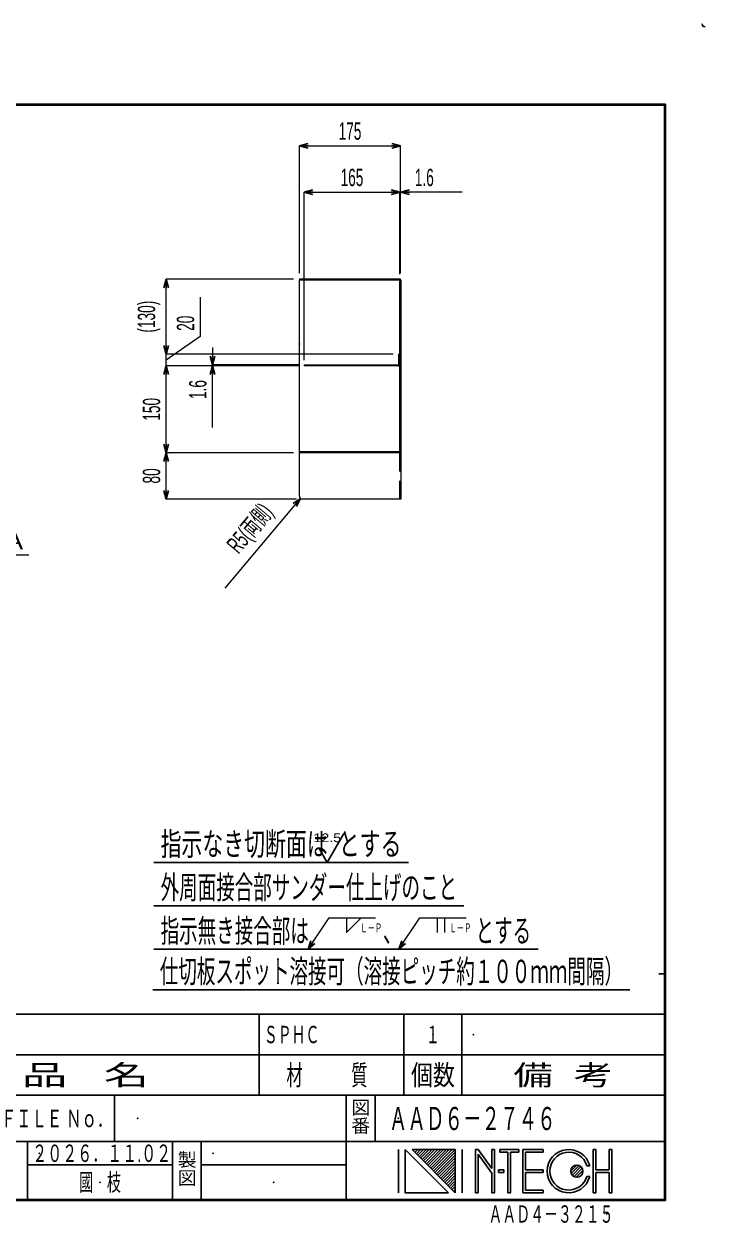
# Model space of a CAD drawing. Header units: millimetres. Extents: x -1485 to 1485, y -1050 to 1050.
# Drawn here: x 309 to 1485, y -1020 to 1050 of the extents above; entities that cross this region are included whole.
import ezdxf
from ezdxf.enums import TextEntityAlignment as Align

# ---------------------------------------------------------------- set-up
doc = ezdxf.new("R2010")
doc.units = ezdxf.units.MM
doc.header["$LTSCALE"] = 2.5
doc.header["$PDSIZE"] = 1
doc.linetypes.add('DASHED', pattern=[19.05, 12.7, -6.35])
for name, color, linetype in [('Layer0001', 7, 'Continuous'), ('Layer0012', 7, 'Continuous'), ('Layer0013', 7, 'Continuous'), ('Layer0014', 7, 'Continuous')]:
    doc.layers.add(name, color=color, linetype=linetype)
doc.styles.add('dcStyle0', font='ＭＳ Ｐゴシック', dxfattribs={"width": 0.6})
doc.styles.add('dcStyle1', font='@ＭＳ Ｐゴシック', dxfattribs={"width": 0.8})
doc.dimstyles.new('dc_Radial01', dxfattribs={"dimtxt": 30, "dimasz": 15.00113, "dimexe": 0, "dimexo": 10, "dimgap": 10, "dimtad": 3, "dimdec": 1, "dimdsep": 46, "dimtxsty": 'dcStyle0', "dimblk1": 'OPEN30', "dimblk2": 'OPEN30', "dimsah": 1, "dimcen": 0.09, "dimclrd": 4, "dimclre": 4, "dimclrt": 4, "dimadec": 0, "dimazin": 2, "dimtfac": 1, "dimtdec": 4, "dimtofl": 0, "dimtmove": 0, "dimatfit": 3, "dimfxl": 1, "dimarcsym": 1})
doc.dimstyles.new('dc_Rotated', dxfattribs={"dimtxt": 30, "dimasz": 15.00113, "dimexe": 0, "dimexo": 10, "dimgap": 10, "dimtad": 3, "dimdec": 1, "dimdsep": 46, "dimtxsty": 'dcStyle0', "dimblk1": 'OPEN30', "dimblk2": 'OPEN30', "dimsah": 1, "dimcen": 0.09, "dimclrd": 4, "dimclre": 4, "dimclrt": 4, "dimadec": 0, "dimazin": 2, "dimtfac": 1, "dimtdec": 4, "dimtmove": 0, "dimatfit": 3, "dimfxl": 1, "dimarcsym": 1})
doc.dimstyles.new('dc_Rotated_F4', dxfattribs={"dimtxt": 30, "dimasz": 15.00113, "dimexe": 0, "dimexo": 10, "dimgap": 10, "dimtad": 3, "dimdec": 1, "dimdsep": 46, "dimtxsty": 'dcStyle0', "dimblk1": 'OPEN30', "dimblk2": 'OPEN30', "dimsah": 1, "dimcen": 0.09, "dimclrd": 4, "dimclre": 4, "dimclrt": 4, "dimadec": 0, "dimazin": 2, "dimtfac": 1, "dimtdec": 4, "dimtmove": 1, "dimatfit": 3, "dimfxl": 1, "dimarcsym": 1})

# ---------------------------------------------------------------- blocks, each defined once
blk = doc.blocks.new('_Open30')
at = {"color": 0, "linetype": 'ByBlock', "lineweight": -2}
for p, q in [((-1, 0.267949), (0, 0)), ((0, 0), (-1, -0.267949)), ((0, 0), (-1, 0))]:
    blk.add_line(p, q, dxfattribs=at)
blk = doc.blocks.new('DC_GROUP_AAD6-2746_18')
at = {"layer": 'Layer0013', "color": 4, "linetype": 'Continuous', "lineweight": 13}
for p, q in [((62.4, 355.6), (225.1, 133.1)), ((225.1, 133.1), (317.1, 133.1))]:
    blk.add_line(p, q, dxfattribs=at)
at = {"layer": 'Layer0013', "color": 4, "xscale": 15.00115266964712, "yscale": 15.00081580252128, "rotation": 126.1925548073526}
blk.add_blockref('_Open30', (62.4, 355.6), dxfattribs=at)
at = {"layer": 'Layer0013', "color": 4, "style": 'dcStyle0', "width": 1.010573}
blk.add_text('6-A', height=30, dxfattribs=at).set_placement((235.1, 143.1), (307.1, 143.1), align=Align.FIT)
blk = doc.blocks.new('DC_GROUP_AAD6-2746_23')
at = {"layer": 'Layer0013', "color": 4, "linetype": 'Continuous', "lineweight": 13}
for p, q in [((799.4, -547.8), (835.9, -493.6)), ((835.9, -493.6), (915.9, -493.6)), ((865.9, -493.6), (865.9, -518.6)), ((865.9, -493.6), (890.9, -493.6)), ((865.9, -518.6), (890.9, -493.6))]:
    blk.add_line(p, q, dxfattribs=at)
at = {"layer": 'Layer0013', "color": 4, "xscale": 15.00115266964712, "yscale": 15.00081580252128, "rotation": 236.0825694630274}
blk.add_blockref('_Open30', (799.4, -547.8), dxfattribs=at)
blk = doc.blocks.new('DC_GROUP_AAD6-2746_24')
at = {"layer": 'Layer0013', "color": 4, "linetype": 'Continuous', "lineweight": 13}
for p, q in [((956.1, -547.8), (992.6, -493.6)), ((992.6, -493.6), (1072.6, -493.6)), ((1022.6, -493.6), (1022.6, -518.6)), ((1035.1, -493.6), (1035.1, -518.6))]:
    blk.add_line(p, q, dxfattribs=at)
at = {"layer": 'Layer0013', "color": 4, "xscale": 15.00115266964712, "yscale": 15.00081580252128, "rotation": 236.0825694630294}
blk.add_blockref('_Open30', (956.1, -547.8), dxfattribs=at)
blk = doc.blocks.new('DC_GROUP_AAD6-2746_27')
at = {"layer": 'Layer0013', "color": 4, "linetype": 'Continuous', "lineweight": 25}
for p, q in [((832.5, -397.8), (861.3, -347.8)), ((818, -372.8), (832.5, -397.8))]:
    blk.add_line(p, q, dxfattribs=at)
at = {"layer": 'Layer0013', "color": 4, "style": 'dcStyle0', "width": 1.291922}
blk.add_text('12.5', height=15, dxfattribs=at).set_placement((808.5, -362.8), (856.5, -362.8), align=Align.FIT)
blk = doc.blocks.new('DC_GROUP_AAD6-2746_28')
at = {"layer": 'Layer0013', "color": 4, "linetype": 'Continuous', "lineweight": 25}
blk.add_line((532.7, -547.8), (1196.7, -547.8), dxfattribs=at)
at = {"layer": 'Layer0013', "color": 4, "style": 'dcStyle0', "width": 0.670215}
blk.add_text('指示無き接合部は\u3000\u3000\u3000\u3000、\u3000\u3000\u3000\u3000とする', height=40, dxfattribs=at).set_placement((544.7, -535.8), (1184.7, -535.8), align=Align.FIT)
blk = doc.blocks.new('DC_GROUP_AAD6-2746_29')
at = {"layer": 'Layer0013', "color": 4, "linetype": 'Continuous', "lineweight": 25}
blk.add_line((532.7, -472.8), (1068.7, -472.8), dxfattribs=at)
at = {"layer": 'Layer0013', "color": 4, "style": 'dcStyle0', "width": 0.575583}
blk.add_text('外周面接合部サンダー仕上げのこと', height=40, dxfattribs=at).set_placement((544.7, -460.8), (1056.7, -460.8), align=Align.FIT)
blk = doc.blocks.new('DC_GROUP_AAD6-2746_30')
at = {"layer": 'Layer0013', "color": 4, "linetype": 'Continuous', "lineweight": 25}
blk.add_line((532.7, -397.8), (972.7, -397.8), dxfattribs=at)
at = {"layer": 'Layer0013', "color": 4, "style": 'dcStyle0', "width": 0.653268}
blk.add_text('指示なき切断面は  とする', height=40, dxfattribs=at).set_placement((544.7, -385.8), (960.7, -385.8), align=Align.FIT)
blk = doc.blocks.new('DC_GROUP_AAD6-2746_31')
at = {"layer": 'Layer0013', "color": 4, "linetype": 'Continuous', "lineweight": 25}
blk.add_line((531.3, -617.9), (1355.3, -617.9), dxfattribs=at)
at = {"layer": 'Layer0013', "color": 4, "style": 'dcStyle0', "width": 0.634461}
blk.add_text('仕切板スポット溶接可（溶接ピッチ約１００ｍｍ間隔）', height=40, dxfattribs=at).set_placement((543.3, -605.9), (1343.3, -605.9), align=Align.FIT)
blk = doc.blocks.new('DC_GROUP_AAD6-2746_15')
at = {"color": 3, "linetype": 'Continuous', "lineweight": 18}
for p, q in [((959.3, 609.6), (784.3, 609.6)), ((784.3, 609.6), (784.3, 608)), ((784.3, 608), (959.3, 608)), ((959.3, 608), (959.3, 609.6))]:
    blk.add_line(p, q, dxfattribs=at)
blk = doc.blocks.new('DC_GROUP_AAD6-2746_25')
at = {"color": 4, "style": 'dcStyle0', "width": 0.71291}
blk.add_text('Ｌ－Ｐ', height=15.62, dxfattribs=at).set_placement((889.5, -518.7), (927.4, -518.7), align=Align.FIT)
blk = doc.blocks.new('DC_GROUP_AAD6-2746_26')
at = {"color": 4, "style": 'dcStyle0', "width": 0.71291}
blk.add_text('Ｌ－Ｐ', height=15.62, dxfattribs=at).set_placement((1043.6, -518.7), (1081.5, -518.7), align=Align.FIT)
blk = doc.blocks.new('*D22')
at = {"layer": 'Layer0012', "color": 4, "linetype": 'Continuous', "lineweight": 13}
for p, q in [((554.3, 229.6), (554.3, 309.6)), ((774.3, 309.6), (554.3, 309.6)), ((779.3, 229.6), (554.3, 229.6))]:
    blk.add_line(p, q, dxfattribs=at)
at = {"layer": 'Layer0012', "color": 4, "xscale": 15.00115266964712, "yscale": 15.00081580252128}
for p, rotation in [((554.3, 309.6), 90), ((554.3, 229.6), 270)]:
    blk.add_blockref('_Open30', p, dxfattribs=dict(at, rotation=rotation))
at = {"layer": 'Layer0012', "color": 4, "insert": (544.3, 269.6), "char_height": 30, "attachment_point": 8, "rotation": 90, "style": 'dcStyle0'}
blk.add_mtext('\\T1.00;80', dxfattribs=at)
blk = doc.blocks.new('*D23')
at = {"layer": 'Layer0012', "color": 4, "linetype": 'Continuous', "lineweight": 13}
for p, q in [((554.3, 309.6), (554.3, 459.6)), ((782.7, 459.6), (554.3, 459.6)), ((774.3, 309.6), (554.3, 309.6))]:
    blk.add_line(p, q, dxfattribs=at)
at = {"layer": 'Layer0012', "color": 4, "xscale": 15.00115266964712, "yscale": 15.00081580252128}
for p, rotation in [((554.3, 459.6), 90), ((554.3, 309.6), 270)]:
    blk.add_blockref('_Open30', p, dxfattribs=dict(at, rotation=rotation))
at = {"layer": 'Layer0012', "color": 4, "insert": (544.3, 384.6), "char_height": 30, "attachment_point": 8, "rotation": 90, "style": 'dcStyle0'}
blk.add_mtext('\\T1.00;150', dxfattribs=at)
blk = doc.blocks.new('*D24')
at = {"layer": 'Layer0012', "color": 4, "linetype": 'Continuous', "lineweight": 13}
for p, q in [((613.1, 578.1), (613.1, 510.1)), ((613.1, 510.1), (554.3, 469.6)), ((554.3, 459.6), (554.3, 479.6)), ((946.1, 479.6), (554.3, 479.6)), ((782.7, 459.6), (554.3, 459.6))]:
    blk.add_line(p, q, dxfattribs=at)
at = {"layer": 'Layer0012', "color": 4, "insert": (603.1, 520.1), "char_height": 30, "attachment_point": 7, "rotation": 90, "style": 'dcStyle0'}
blk.add_mtext('\\T1.00;20', dxfattribs=at)
blk = doc.blocks.new('*D25')
at = {"layer": 'Layer0012', "color": 4, "linetype": 'Continuous', "lineweight": 13}
for p, q in [((554.3, 479.6), (554.3, 609.6)), ((774.3, 609.6), (554.3, 609.6)), ((946.1, 479.6), (554.3, 479.6))]:
    blk.add_line(p, q, dxfattribs=at)
at = {"layer": 'Layer0012', "color": 4, "xscale": 15.00115266964712, "yscale": 15.00081580252128}
for p, rotation in [((554.3, 609.6), 90), ((554.3, 479.6), 270)]:
    blk.add_blockref('_Open30', p, dxfattribs=dict(at, rotation=rotation))
at = {"layer": 'Layer0012', "color": 4, "insert": (544.3, 544.6), "char_height": 30, "attachment_point": 8, "rotation": 90, "style": 'dcStyle0'}
blk.add_mtext('\\T1.00;(130)', dxfattribs=at)
blk = doc.blocks.new('DC_IMAGEDIMGROUP_1')
at = {"layer": 'Layer0012', "color": 4, "linetype": 'Continuous', "lineweight": 13}
for p, q in [((634.3, 491.2), (634.3, 461.2)), ((782.7, 461.2), (634.3, 461.2)), ((634.3, 459.6), (634.3, 461.2)), ((782.7, 459.6), (634.3, 459.6)), ((634.3, 353.1), (634.3, 459.6))]:
    blk.add_line(p, q, dxfattribs=at)
at = {"layer": 'Layer0012', "color": 4, "xscale": 15.00115266964712, "yscale": 15.00081580252128}
for p, rotation in [((634.3, 461.2), 270), ((634.3, 459.6), 90)]:
    blk.add_blockref('_Open30', p, dxfattribs=dict(at, rotation=rotation))
at = {"layer": 'Layer0012', "color": 4, "insert": (624.3, 435.1), "char_height": 30, "attachment_point": 9, "rotation": 90, "style": 'dcStyle0'}
blk.add_mtext('\\T1.00;1.6', dxfattribs=at)
blk = doc.blocks.new('*D27')
at = {"layer": 'Layer0012', "color": 4, "linetype": 'Continuous', "lineweight": 13}
for p, q in [((792.7, 759.6), (957.7, 759.6)), ((792.7, 469.6), (792.7, 759.6)), ((957.7, 618), (957.7, 759.6))]:
    blk.add_line(p, q, dxfattribs=at)
at = {"layer": 'Layer0012', "color": 4, "xscale": 15.00115266964712, "yscale": 15.00081580252128}
for p, rotation in [((792.7, 759.6), 180), ((957.7, 759.6), 360)]:
    blk.add_blockref('_Open30', p, dxfattribs=dict(at, rotation=rotation))
at = {"layer": 'Layer0012', "color": 4, "insert": (875.2, 769.6), "char_height": 30, "attachment_point": 8, "style": 'dcStyle0'}
blk.add_mtext('\\T1.00;165', dxfattribs=at)
blk = doc.blocks.new('*D28')
at = {"layer": 'Layer0012', "color": 4, "linetype": 'Continuous', "lineweight": 13}
for p, q in [((957.7, 759.6), (959.3, 759.6)), ((957.7, 618), (957.7, 759.6)), ((959.3, 619.6), (959.3, 759.6)), ((1065.8, 759.6), (959.3, 759.6))]:
    blk.add_line(p, q, dxfattribs=at)
at = {"layer": 'Layer0012', "color": 4, "xscale": 15.00115266964712, "yscale": 15.00081580252128, "rotation": 180}
blk.add_blockref('_Open30', (959.3, 759.6), dxfattribs=at)
at = {"layer": 'Layer0012', "color": 4, "insert": (983.8, 769.6), "char_height": 30, "attachment_point": 7, "style": 'dcStyle0'}
blk.add_mtext('\\T1.00;1.6', dxfattribs=at)
blk = doc.blocks.new('*D29')
at = {"layer": 'Layer0012', "color": 4, "linetype": 'Continuous', "lineweight": 13}
for p, q in [((784.3, 839.6), (959.3, 839.6)), ((784.3, 619.6), (784.3, 839.6)), ((959.3, 619.6), (959.3, 839.6))]:
    blk.add_line(p, q, dxfattribs=at)
at = {"layer": 'Layer0012', "color": 4, "xscale": 15.00115266964712, "yscale": 15.00081580252128}
for p, rotation in [((784.3, 839.6), 180), ((959.3, 839.6), 360)]:
    blk.add_blockref('_Open30', p, dxfattribs=dict(at, rotation=rotation))
at = {"layer": 'Layer0012', "color": 4, "insert": (871.8, 849.6), "char_height": 30, "attachment_point": 8, "style": 'dcStyle0'}
blk.add_mtext('\\T1.00;175', dxfattribs=at)
blk = doc.blocks.new('*D41')
at = {"layer": 'Layer0012', "color": 4, "linetype": 'Continuous', "lineweight": 13}
blk.add_line((656.1, 75.8), (786.1, 230.7), dxfattribs=at)
at = {"layer": 'Layer0012', "color": 4, "xscale": 15.00115266964712, "yscale": 15.00081580252128, "rotation": 49.97877574651815}
blk.add_blockref('_Open30', (786.1, 230.7), dxfattribs=at)
at = {"layer": 'Layer0012', "color": 4, "insert": (747.4, 200.2), "char_height": 30, "attachment_point": 9, "rotation": 49.9788, "style": 'dcStyle0'}
blk.add_mtext('\\T1.00;R5(両側)', dxfattribs=at)

msp = doc.modelspace()

# ---------------------------------------------------------------- linework, layer by layer
at = {"color": 3, "linetype": 'Continuous', "lineweight": 18}
for p, q in [((784.35, 607.97), (959.35, 607.97)), ((959.35, 607.97), (959.35, 496.37)), ((784.35, 234.57), (784.35, 311.17))]:
    msp.add_line(p, q, dxfattribs=at)
at = {"color": 5, "linetype": 'Continuous', "lineweight": 13}
msp.add_line((784.35, 311.17), (784.35, 607.97), dxfattribs=at)
at = {"color": 3, "linetype": 'Continuous', "lineweight": 18}
msp.add_arc((789.35, 234.57), 5, 180, 270, dxfattribs=at)
at = {"layer": 'Layer0001', "color": 3, "linetype": 'Continuous', "lineweight": 18}
for p, q in [((957.75, 311.17), (957.75, 607.97)), ((784.35, 497.97), (784.35, 496.37)), ((957.75, 479.57), (956.15, 479.57)), ((956.15, 463.17), (956.15, 479.57)), ((957.75, 479.57), (957.75, 463.17)), ((959.35, 496.37), (959.35, 229.57)), ((792.75, 461.17), (792.75, 459.57)), ((792.75, 461.17), (954.15, 461.17)), ((954.15, 459.57), (792.75, 459.57)), ((959.35, 311.17), (784.35, 311.17)), ((959.35, 309.57), (784.35, 309.57)), ((959.35, 229.57), (789.35, 229.57))]:
    msp.add_line(p, q, dxfattribs=at)
at = {"layer": 'Layer0001', "color": 3, "linetype": 'DASHED', "lineweight": 18}
msp.add_line((957.75, 229.57), (957.75, 311.17), dxfattribs=at)
at = {"layer": 'Layer0001', "color": 3, "linetype": 'Continuous', "lineweight": 18}
for radius in [3.6, 2]:
    msp.add_arc((954.15, 463.17), radius, 270, 0, dxfattribs=at)
at = {"layer": 'Layer0014', "color": 3, "linetype": 'Continuous', "lineweight": 25}
for p, q in [((1416.5, 911.5), (-1416.5, 911.5)), ((1416.5, -981.5), (1416.5, 911.5)), ((-1415, 910), (1415, 910)), ((1415, 910), (1415, -980)), ((1415, -590), (1405, -590)), ((1415, -660), (-1415, -660)), ((715, -660), (715, -800)), ((965, -800), (965, -660)), ((1065, -660), (1065, -800)), ((15, -730), (1415, -730)), ((15, -800), (1415, -800)), ((865, -880), (865, -800)), ((15, -880), (1415, -880)), ((565, -880), (565, -980)), ((865, -980), (865, -880)), ((955.63, -893.56), (955.63, -968.22)), ((967.29, -893.56), (967.29, -968.22)), ((1041.96, -968.22), (967.29, -893.56)), ((978.96, -893.56), (1053.63, -968.22)), ((1053.63, -893.56), (978.96, -893.56)), ((988.86, -893.56), (983.91, -898.51)), ((993.81, -893.56), (986.38, -900.98)), ((998.76, -893.56), (988.86, -903.46)), ((1003.71, -893.56), (991.33, -905.93)), ((1008.66, -893.56), (993.81, -908.41)), ((1013.61, -893.56), (996.28, -910.88)), ((1018.56, -893.56), (998.76, -913.36)), ((1023.51, -893.56), (1001.23, -915.83)), ((1028.46, -893.56), (1003.71, -918.31)), ((1033.41, -893.56), (1006.18, -920.78)), ((1038.36, -893.56), (1008.66, -923.25)), ((1043.31, -893.56), (1011.13, -925.73)), ((1048.26, -893.56), (1013.61, -928.2)), ((1053.21, -893.56), (1016.08, -930.68)), ((1053.63, -898.09), (1018.56, -933.15)), ((1053.63, -903.04), (1021.03, -935.63)), ((1053.63, -907.99), (1023.51, -938.1)), ((1053.63, -968.22), (1053.63, -893.56)), ((1065.29, -893.56), (1065.29, -968.22)), ((1088.63, -893.56), (1088.63, -968.22)), ((1088.63, -893.56), (1093.29, -893.56)), ((1116.63, -926.22), (1093.29, -893.56)), ((1093.29, -901.59), (1116.63, -934.25)), ((1093.29, -901.59), (1093.29, -968.22)), ((1116.63, -893.56), (1121.29, -893.56)), ((1116.63, -926.22), (1116.63, -893.56)), ((1121.29, -893.56), (1121.29, -968.22)), ((1130.63, -893.56), (1163.29, -893.56)), ((1130.63, -898.22), (1130.63, -893.56)), ((1144.63, -898.22), (1130.63, -898.22)), ((1144.63, -968.22), (1144.63, -898.22)), ((1163.29, -898.22), (1149.29, -898.22)), ((1149.29, -898.22), (1149.29, -968.22)), ((1163.29, -893.56), (1163.29, -898.22)), ((1170.29, -893.56), (1205.29, -893.56)), ((1170.29, -968.22), (1170.29, -893.56)), ((1205.29, -898.22), (1174.96, -898.22)), ((1174.96, -898.22), (1174.96, -928.56)), ((1205.29, -893.56), (1205.29, -898.22)), ((1291.63, -893.56), (1291.63, -968.22)), ((1291.63, -893.56), (1296.29, -893.56)), ((1296.29, -893.56), (1296.29, -928.56)), ((1324.29, -893.56), (1319.63, -893.56)), ((1319.63, -893.56), (1319.63, -928.56)), ((1324.29, -968.22), (1324.29, -893.56)), ((1053.63, -912.93), (1025.98, -940.58)), ((1053.63, -917.88), (1028.46, -943.05)), ((1053.63, -922.83), (1030.93, -945.53)), ((1053.63, -927.78), (1033.41, -948)), ((1128.29, -928.56), (1137.63, -928.56)), ((1128.29, -933.22), (1128.29, -928.56)), ((1137.63, -928.56), (1137.63, -933.22)), ((1174.96, -928.56), (1205.29, -928.56)), ((1205.29, -928.56), (1205.29, -933.22)), ((1263.63, -920.39), (1253.13, -930.89)), ((1267.74, -921.23), (1253.97, -935)), ((1270.75, -923.17), (1255.91, -938.01)), ((1272.9, -925.97), (1258.7, -940.16)), ((1274.06, -929.75), (1262.49, -941.33)), ((1280.93, -921.56), (1285.77, -921.56)), ((1296.29, -928.56), (1319.63, -928.56)), ((1053.63, -932.73), (1035.88, -950.48)), ((1053.63, -937.68), (1038.36, -952.95)), ((1053.63, -942.63), (1040.83, -955.43)), ((1053.63, -947.58), (1043.31, -957.9)), ((1116.63, -934.25), (1116.63, -968.22)), ((1137.63, -933.22), (1128.29, -933.22)), ((1205.29, -933.22), (1174.96, -933.22)), ((1174.96, -933.22), (1174.96, -963.56)), ((1272.84, -935.92), (1268.66, -940.1)), ((1280.93, -940.22), (1285.77, -940.22)), ((1296.29, -933.22), (1319.63, -933.22)), ((1296.29, -933.22), (1296.29, -968.22)), ((1319.63, -933.22), (1319.63, -968.22)), ((967.29, -968.22), (1041.96, -968.22)), ((1053.63, -952.53), (1045.78, -960.38)), ((1053.63, -957.48), (1048.26, -962.85)), ((1053.63, -962.43), (1050.73, -965.33)), ((1053.63, -967.38), (1053.21, -967.8)), ((1093.29, -968.22), (1088.63, -968.22)), ((1121.29, -968.22), (1116.63, -968.22)), ((1149.29, -968.22), (1144.63, -968.22)), ((1205.29, -968.22), (1170.29, -968.22)), ((1174.96, -963.56), (1205.29, -963.56)), ((1205.29, -963.56), (1205.29, -968.22)), ((1291.63, -968.22), (1296.29, -968.22)), ((1319.63, -968.22), (1324.29, -968.22)), ((-1416.5, -981.5), (1416.5, -981.5)), ((1415, -980), (-1415, -980))]:
    msp.add_line(p, q, dxfattribs=at)
at = {"layer": 'Layer0014', "color": 4, "linetype": 'Continuous', "lineweight": 25}
for p, q in [((465, -800), (465, -880)), ((915, -800), (915, -880)), ((315, -880), (315, -980)), ((615, -880), (615, -980)), ((315, -920), (565, -920)), ((615, -920), (865, -920))]:
    msp.add_line(p, q, dxfattribs=at)
at = {"layer": 'Layer0014', "color": 3, "linetype": 'Continuous', "lineweight": 25}
msp.add_circle((1263.63, -930.89), 10.5, dxfattribs=at)
at = {"layer": 'Layer0014', "color": 5, "linetype": 'Continuous', "lineweight": 25}
msp.add_arc((1485, 1050), 5, 180, 270, dxfattribs=at)
at = {"layer": 'Layer0014', "color": 3, "linetype": 'Continuous', "lineweight": 25}
for radius, start, end in [(37.33, 14.47751, 345.52249), (32.67, 16.60155, 343.39845)]:
    msp.add_arc((1249.63, -930.89), radius, start, end, dxfattribs=at)
at = {"layer": 'Layer0014', "color": 5, "linetype": 'Continuous'}
for p in [(735, -695), (1015, -695), (1085, -695), (505, -840), (955, -840), (335, -900), (635, -900), (440, -950), (740, -950), (1315, -1005)]:
    msp.add_point(p, dxfattribs=at)

# ---------------------------------------------------------------- block references
at = {"linetype": 'Continuous'}
for name in ['DC_GROUP_AAD6-2746_15', 'DC_GROUP_AAD6-2746_25', 'DC_GROUP_AAD6-2746_26']:
    msp.add_blockref(name, (0, 0), dxfattribs=at)
at = {"layer": 'Layer0012', "linetype": 'Continuous'}
msp.add_blockref('DC_IMAGEDIMGROUP_1', (0, 0), dxfattribs=at)
at = {"layer": 'Layer0013', "linetype": 'Continuous'}
for name in ['DC_GROUP_AAD6-2746_18', 'DC_GROUP_AAD6-2746_30', 'DC_GROUP_AAD6-2746_27', 'DC_GROUP_AAD6-2746_29', 'DC_GROUP_AAD6-2746_28', 'DC_GROUP_AAD6-2746_23', 'DC_GROUP_AAD6-2746_24', 'DC_GROUP_AAD6-2746_31']:
    msp.add_blockref(name, (0, 0), dxfattribs=at)

# ---------------------------------------------------------------- texts
at = {"layer": 'Layer0013', "color": 4, "style": 'dcStyle0'}
for s, height, width, p, p2 in [('ＳＰＨＣ', 30, 0.742009, (723, -710), (819, -710)), ('１', 30, 0.804527, (1003, -710), (1027, -710)), ('ＡＡＤ６－２７４６', 40, 0.749406, (939, -860), (1227, -860)), ('２０２６．１１.０２', 30, 0.868013, (323, -915), (563, -915)), ('國\u3000枝', 30, 0.619282, (404, -965), (476, -965)), ('ＡＡＤ４－３２１５', 30, 0.749406, (1111, -1020), (1327, -1020))]:
    msp.add_text(s, height=height, dxfattribs=dict(at, width=width)).set_placement(p, p2, align=Align.FIT)
at = {"layer": 'Layer0014', "color": 2, "style": 'dcStyle0'}
for s, height, width, p, p2 in [('品   名', 35, 1.482973, (305, -782.5), (525, -782.5)), ('材\u3000\u3000\u3000質', 35, 0.688684, (762, -782.5), (902, -782.5)), ('個数', 35, 0.746429, (977, -782.5), (1053, -782.5)), ('備  考', 35, 1.294793, (1154, -782.5), (1326, -782.5)), ('ＦＩＬＥ Ｎｏ．', 30, 0.958586, (269, -855), (461, -855))]:
    msp.add_text(s, height=height, dxfattribs=dict(at, width=width)).set_placement(p, p2, align=Align.FIT)
at = {"layer": 'Layer0014', "color": 2, "style": 'dcStyle1', "width": 0.9625}
for s, p in [('図番', (878, -805)), ('製図', (578, -895))]:
    msp.add_text(s, height=24, rotation=270, dxfattribs=at).set_placement(p)

# ---------------------------------------------------------------- dimensions: what is measured, and where the dimension line sits
at = {"layer": 'Layer0012', "linetype": 'Continuous', "lineweight": 13}
for base, p1, p2, picture, middle in [((959.35, 839.57), (784.35, 609.57), (959.35, 609.57), '*D29', (871.85, 839.57)), ((957.75, 759.57), (792.75, 459.57), (957.75, 607.97), '*D27', (875.25, 759.57)), ((959.35, 759.57), (957.75, 607.97), (959.35, 609.57), '*D28', (1019.84, 759.57))]:
    dim = msp.add_linear_dim(base=base, p1=p1, p2=p2, dimstyle='dc_Rotated', override={"dimtxt": 30, "dimasz": 15.00113, "dimexe": 0, "dimexo": 10, "dimgap": 10, "dimtad": 3, "dimtih": 0, "dimtoh": 0, "dimdec": 1, "dimlfac": 1, "dimzin": 8, "dimtxsty": 'dcStyle0', "dimblk1": 'Open30', "dimblk2": 'Open30', "dimsah": 1, "dimclrd": 4, "dimclre": 4, "dimclrt": 4, "dimazin": 2, "dimtofl": 1, "dimtolj": 0, "dimtzin": 8, "dimarcsym": 1}, dxfattribs=at)
    dim.commit()
    dim.dimension.update_dxf_attribs({"geometry": picture, "text_midpoint": middle, "dimtype": 160})
dim = msp.add_linear_dim(base=(554.35, 609.57), p1=(956.15, 479.57), p2=(784.35, 609.57), angle=90, text='(<>)', dimstyle='dc_Rotated', override={"dimtxt": 30, "dimasz": 15.00113, "dimexe": 0, "dimexo": 10, "dimgap": 10, "dimtad": 3, "dimtih": 0, "dimtoh": 0, "dimdec": 1, "dimlfac": 1, "dimzin": 8, "dimtxsty": 'dcStyle0', "dimblk1": 'Open30', "dimblk2": 'Open30', "dimsah": 1, "dimclrd": 4, "dimclre": 4, "dimclrt": 4, "dimazin": 2, "dimtofl": 1, "dimtolj": 0, "dimtzin": 8, "dimarcsym": 1}, dxfattribs=at)
dim.commit()
dim.dimension.update_dxf_attribs({"geometry": '*D25', "text_midpoint": (554.35, 544.57), "dimtype": 160})
for base, p1, p2, dimstyle, override, picture, middle in [((554.35, 479.57), (792.75, 459.57), (956.15, 479.57), 'dc_Rotated_F4', {"dimtxt": 30, "dimasz": 15.00113, "dimexe": 0, "dimexo": 10, "dimgap": 10, "dimtad": 3, "dimtih": 0, "dimtoh": 0, "dimdec": 1, "dimlfac": 1, "dimzin": 8, "dimtxsty": 'dcStyle0', "dimblk1": 'Open30', "dimblk2": 'Open30', "dimsah": 1, "dimclrd": 4, "dimclre": 4, "dimclrt": 4, "dimazin": 2, "dimtofl": 1, "dimtmove": 1, "dimtolj": 0, "dimtzin": 8, "dimarcsym": 1}, '*D24', (613.15, 544.1)), ((554.35, 459.57), (784.35, 309.57), (792.75, 459.57), 'dc_Rotated', {"dimtxt": 30, "dimasz": 15.00113, "dimexe": 0, "dimexo": 10, "dimgap": 10, "dimtad": 3, "dimtih": 0, "dimtoh": 0, "dimdec": 1, "dimlfac": 1, "dimzin": 8, "dimtxsty": 'dcStyle0', "dimblk1": 'Open30', "dimblk2": 'Open30', "dimsah": 1, "dimclrd": 4, "dimclre": 4, "dimclrt": 4, "dimazin": 2, "dimtofl": 1, "dimtolj": 0, "dimtzin": 8, "dimarcsym": 1}, '*D23', (554.35, 384.57)), ((554.35, 309.57), (789.35, 229.57), (784.35, 309.57), 'dc_Rotated', {"dimtxt": 30, "dimasz": 15.00113, "dimexe": 0, "dimexo": 10, "dimgap": 10, "dimtad": 3, "dimtih": 0, "dimtoh": 0, "dimdec": 1, "dimlfac": 1, "dimzin": 8, "dimtxsty": 'dcStyle0', "dimblk1": 'Open30', "dimblk2": 'Open30', "dimsah": 1, "dimclrd": 4, "dimclre": 4, "dimclrt": 4, "dimazin": 2, "dimtofl": 1, "dimtolj": 0, "dimtzin": 8, "dimarcsym": 1}, '*D22', (554.35, 269.57))]:
    dim = msp.add_linear_dim(base=base, p1=p1, p2=p2, angle=90, dimstyle=dimstyle, override=override, dxfattribs=at)
    dim.commit()
    dim.dimension.update_dxf_attribs({"geometry": picture, "text_midpoint": middle, "dimtype": 160})
dim = msp.add_radius_dim(center=(789.35, 234.57), mpoint=(786.13, 230.74), text='R5(両側)', dimstyle='dc_Radial01', override={"dimtxt": 30, "dimasz": 15.00113, "dimexe": 0, "dimexo": 10, "dimgap": 10, "dimtad": 3, "dimtih": 0, "dimtoh": 0, "dimdec": 1, "dimlfac": 1, "dimzin": 8, "dimtxsty": 'dcStyle0', "dimblk1": 'Open30', "dimblk2": 'Open30', "dimsah": 1, "dimclrd": 4, "dimclre": 4, "dimclrt": 4, "dimazin": 2, "dimtolj": 0, "dimtzin": 8, "dimarcsym": 1}, dxfattribs=at)
dim.commit()
dim.dimension.update_dxf_attribs({"geometry": '*D41', "text_midpoint": (708.8, 138.64), "dimtype": 164})

doc.saveas('drawing.dxf')
